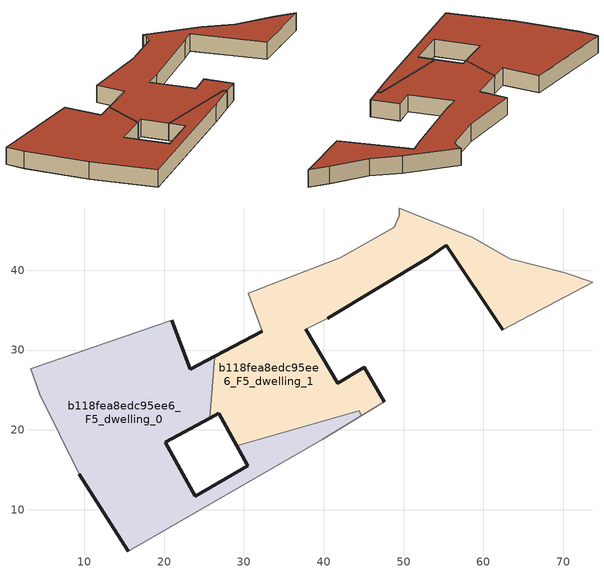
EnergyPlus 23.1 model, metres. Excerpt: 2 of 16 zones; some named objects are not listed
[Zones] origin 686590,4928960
b118fea8edc95ee6_F5_dwelling_0
 floor to b118fea8edc95ee6_F4_dwelling_0 (EU_floor_Construction): 39.87,18.85 44.69,21.78 44.42,22.4 29.11,18 30.51,15.5 23.93,11.68 20.12,18.44 25.7,21.46 26.32,29.2 23.28,27.59 20.94,33.72 3.31,27.66 4.42,24.48 9.36,14.48 15.52,4.84 z15
 wall outside (EU_wall_Construction): 20.94,33.72 23.29,27.59 26.32,29.2 / 25.7,21.46 20.12,18.44 23.93,11.68 30.51,15.5 29.11,18 / 15.52,4.84 9.36,14.48 z15:18
 wall adiabatic (EU_wall_Construction): 9.36,14.48 4.42,24.48 3.31,27.66 20.94,33.72 / 44.42,22.4 44.69,21.78 39.87,18.85 15.52,4.84 z15:18
 wall to b118fea8edc95ee6_F5_dwelling_1 (EU_wall_Construction): 26.32,29.2 25.7,21.46 / 29.11,18 44.42,22.4 z15:18
 roof outside (EU_roof_Construction): 44.42,22.4 44.69,21.78 39.87,18.85 15.52,4.84 9.36,14.48 4.42,24.48 3.31,27.66 20.94,33.72 23.29,27.59 26.32,29.2 25.7,21.46 20.12,18.44 23.93,11.68 30.51,15.5 29.11,18 z18
b118fea8edc95ee6_F5_dwelling_1
 floor to b118fea8edc95ee6_F4_dwelling_1 (EU_floor_Construction): 62.43,32.56 73.68,38.51 70.15,39.66 63.31,41.42 58.6,44.11 49.48,47.79 49.44,46.85 48.86,45.41 42.06,41.56 30.56,37.15 32.28,32.37 26.32,29.2 25.7,21.46 26.82,22.07 29.11,18 44.42,22.4 44.69,21.78 47.57,23.53 45.1,27.87 41.73,25.87 37.75,32.59 40.5,33.97 53.08,41.56 55.33,43.14 z15
 wall outside (EU_wall_Construction): 29.11,18 26.82,22.07 25.7,21.46 / 26.32,29.2 32.28,32.37 / 62.43,32.56 55.33,43.14 53.08,41.56 40.5,33.97 / 37.75,32.59 41.73,25.87 45.1,27.87 47.57,23.53 z15:18
 wall adiabatic (EU_wall_Construction): 32.28,32.37 30.56,37.15 42.06,41.56 48.86,45.41 49.44,46.85 49.48,47.79 58.6,44.11 63.31,41.42 70.15,39.66 73.68,38.51 62.43,32.56 / 40.5,33.97 37.75,32.59 / 47.57,23.53 44.69,21.78 44.42,22.4 z15:18
 roof outside (EU_roof_Construction): 70.15,39.66 73.68,38.51 62.43,32.56 55.33,43.14 53.08,41.56 40.5,33.97 37.75,32.59 41.73,25.87 45.1,27.87 47.57,23.53 44.69,21.78 44.42,22.4 29.11,18 26.82,22.07 25.7,21.46 26.32,29.2 32.28,32.37 30.56,37.15 42.06,41.56 48.86,45.41 49.44,46.85 49.48,47.79 58.6,44.11 63.31,41.42 z18
[Building]
EU S2 Campaign: North Axis=0; Terrain=City; Solar Distribution=FullExterior
[Site:Location]
Bologna: Latitude=44.5; Longitude=11.25; Time Zone=1; Elevation=37
[SizingPeriod:WeatherFileDays]
AnnualSizingPeriod: Begin Month=1; Begin Day of Month=1; End Month=12; End Day of Month=31; Day of Week for Start Day=Monday; Use Weather File Daylight Saving Period=No; Use Weather File Rain and Snow Indicators=No
[MATERIAL]
EU_InternalMass_Material: Roughness=MediumRough; Thickness=0.1; Conductivity=1; Density=1800; Specific Heat=900; Thermal Absorptance=0.9; Solar Absorptance=0.7; Visible Absorptance=0.7
[MATERIAL:NOMASS] Roughness=MediumRough; Thermal Absorptance=0.9; Solar Absorptance=0.7; Visible Absorptance=0.7
Name | Thermal Resistance
EU_wall_NoMass | 0.905828
EU_roof_NoMass | 0.37593
EU_floor_NoMass | 0.67114
[CONSTRUCTION]
EU_wall_Construction: EU_wall_NoMass
EU_roof_Construction: EU_roof_NoMass
EU_floor_Construction: EU_floor_NoMass
EU_InternalMass_Construction: EU_InternalMass_Material
[ZONE] Type=1; Multiplier=1; Ceiling Height=autocalculate; Floor Area=autocalculate; Part of Total Floor Area=Yes
Name | Volume
b118fea8edc95ee6_F5_dwelling_0 | 1319.09
b118fea8edc95ee6_F5_dwelling_1 | 1324.3
[INTERNALMASS] Construction=EU_InternalMass_Construction
Name | Zone or ZoneList | Surface Area
b118fea8edc95ee6_F5_dwelling_0_EU_InternalMass | b118fea8edc95ee6_F5_dwelling_0 | 439.704
b118fea8edc95ee6_F5_dwelling_1_EU_InternalMass | b118fea8edc95ee6_F5_dwelling_1 | 441.432
[OTHEREQUIPMENT] Fuel Type=Electricity; Design Level Calculation Method=Watts/Area; Power per Zone Floor Area=1; Fraction Latent=0; Fraction Radiant=0; Fraction Lost=0; Carbon Dioxide Generation Rate=0; EndUse Subcategory=EU_Step8_InternalGains
Name | Zone or ZoneList or Space or SpaceList | Schedule
EU_Step8_InternalGain_b118fea8edc95ee6_F5_dwelling_0_f000 | b118fea8edc95ee6_F5_dwelling_0 | EU_Step8_GainSchedule_b118fea8edc95ee6_F5_dwelling_0_f000
EU_Step8_InternalGain_b118fea8edc95ee6_F5_dwelling_1_f000 | b118fea8edc95ee6_F5_dwelling_1 | EU_Step8_GainSchedule_b118fea8edc95ee6_F5_dwelling_1_f000
[ZONEVENTILATION:DESIGNFLOWRATE] Schedule=EU_AlwaysOn; Design Flow Rate Calculation Method=AirChanges/Hour; Air Changes per Hour=0.73129; Ventilation Type=Natural; Fan Pressure Rise=0; Fan Total Efficiency=1; Constant Term Coefficient=1; Temperature Term Coefficient=0; Velocity Term Coefficient=0; Velocity Squared Term Coefficient=0; Minimum Indoor Temperature=-100; Maximum Indoor Temperature=100; Delta Temperature=-100; Minimum Outdoor Temperature=-100; Maximum Outdoor Temperature=100; Maximum Wind Speed=40
Name | Zone or ZoneList or Space or SpaceList
EU_ConstantAir_b118fea8edc95ee6_F5_dwelling_0 | b118fea8edc95ee6_F5_dwelling_0
EU_ConstantAir_b118fea8edc95ee6_F5_dwelling_1 | b118fea8edc95ee6_F5_dwelling_1
[HVACTEMPLATE:ZONE:IDEALLOADSAIRSYSTEM] System Availability Schedule=EU_AlwaysOn; Maximum Heating Supply Air Temperature=50; Minimum Cooling Supply Air Temperature=13; Maximum Heating Supply Air Humidity Ratio=0.0156; Minimum Cooling Supply Air Humidity Ratio=0.0077; Heating Limit=NoLimit; Cooling Limit=NoLimit; Heating Availability Schedule=EU_AlwaysOn; Cooling Availability Schedule=EU_CoolingOff; Dehumidification Control Type=ConstantSensibleHeatRatio; Cooling Sensible Heat Ratio=0.7; Dehumidification Setpoint=60; Humidification Control Type=None; Humidification Setpoint=30; Outdoor Air Method=None; Outdoor Air Flow Rate per Person=0.00944; Outdoor Air Flow Rate per Zone Floor Area=0; Outdoor Air Flow Rate per Zone=0; Demand Controlled Ventilation Type=None; Outdoor Air Economizer Type=NoEconomizer; Heat Recovery Type=None; Sensible Heat Recovery Effectiveness=0.7; Latent Heat Recovery Effectiveness=0.65
Name | Template Thermostat
b118fea8edc95ee6_F5_dwelling_0 | EU_HeatOnly_b118fea8edc95ee6_F5_dwelling_0
b118fea8edc95ee6_F5_dwelling_1 | EU_HeatOnly_b118fea8edc95ee6_F5_dwelling_1
[SIZING:ZONE] Zone Cooling Design Supply Air Temperature Input Method=SupplyAirTemperature; Zone Cooling Design Supply Air Temperature=13; Zone Heating Design Supply Air Temperature Input Method=SupplyAirTemperature; Zone Heating Design Supply Air Temperature=50; Zone Cooling Design Supply Air Humidity Ratio=0.008; Zone Heating Design Supply Air Humidity Ratio=0.008; Cooling Design Air Flow Method=DesignDay; Cooling Design Air Flow Rate=0; Cooling Minimum Air Flow per Zone Floor Area=0.000762; Cooling Minimum Air Flow=0; Cooling Minimum Air Flow Fraction=0.2; Heating Design Air Flow Method=DesignDay; Heating Design Air Flow Rate=0; Heating Maximum Air Flow per Zone Floor Area=0.002032; Heating Maximum Air Flow=0.141576; Heating Maximum Air Flow Fraction=0.3; Account for Dedicated Outdoor Air System=No; Dedicated Outdoor Air System Control Strategy=NeutralSupplyAir; Dedicated Outdoor Air Low Setpoint Temperature for Design=autosize; Dedicated Outdoor Air High Setpoint Temperature for Design=autosize; Zone Load Sizing Method=Sensible Load Only No Latent Load; Zone Latent Cooling Design Supply Air Humidity Ratio Input Method=HumidityRatioDifference; Zone Cooling Design Supply Air Humidity Ratio Difference=0.005; Zone Latent Heating Design Supply Air Humidity Ratio Input Method=HumidityRatioDifference; Zone Humidification Design Supply Air Humidity Ratio Difference=0.005
b118fea8edc95ee6_F5_dwelling_0; b118fea8edc95ee6_F5_dwelling_1
[SCHEDULE:CONSTANT]
Name | Hourly Value
EU_AlwaysOn | 1
EU_CoolingOff | 0
[SCHEDULE:FILE] Column Number=1; Rows to Skip at Top=0; Number of Hours of Data=8760; Column Separator=Comma; Interpolate to Timestep=No; Minutes per Item=60; Adjust Schedule for Daylight Savings=Yes
Name | File
EU_Step8_GainSchedule_b118fea8edc95ee6_F5_dwelling_0_f000 | ../../schedules/b118fea8edc95ee6/b118fea8edc95ee6_F5_dwelling_0_f000_gain.csv
EU_Step8_GainSchedule_b118fea8edc95ee6_F5_dwelling_1_f000 | ../../schedules/b118fea8edc95ee6/b118fea8edc95ee6_F5_dwelling_1_f000_gain.csv
